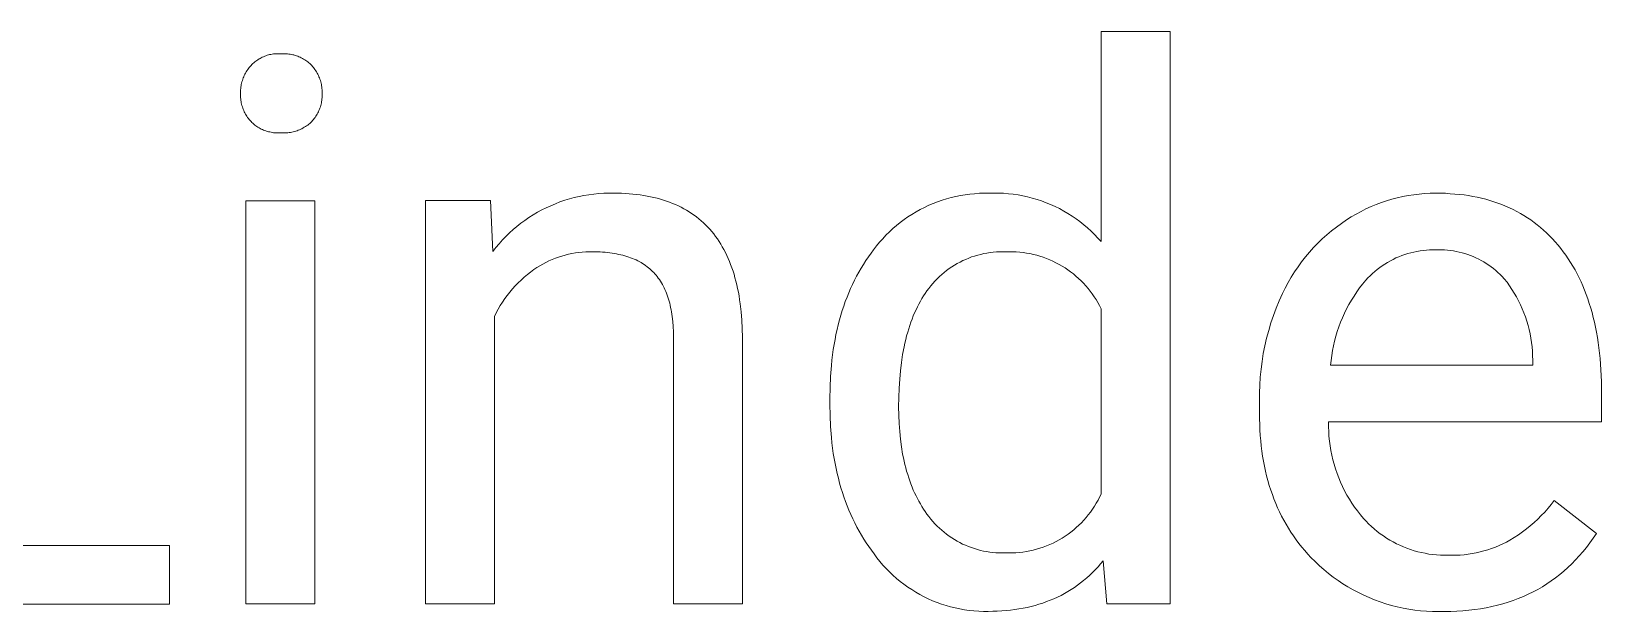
# Model space of a CAD drawing. Header units: millimetres. Extents: x -1519 to 3497, y -297 to 3208.
# Drawn here: x 2019.3 to 2156.8, y 98.9 to 149.7 of the extents above; entities that cross this region are included whole.
import ezdxf

# ---------------------------------------------------------------- set-up
doc = ezdxf.new("R2010")
doc.units = ezdxf.units.MM
doc.header["$MEASUREMENT"] = 0
doc.layers.add('Domyślny', color=7, linetype='Continuous', true_color=0x000000)

msp = doc.modelspace()

# ---------------------------------------------------------------- linework, layer by layer
at = {"layer": 'Domyślny', "color": 18, "lineweight": 15, "true_color": 0x000000}
for p, q in [((2112.98, 131.33), (2112.98, 149.73)), ((2112.98, 149.73), (2119.01, 149.73)), ((2119.01, 149.73), (2119.01, 99.62)), ((2038.89, 147.06), (2038.98, 147.13)), ((2038.98, 147.13), (2039.07, 147.2)), ((2039.07, 147.2), (2039.16, 147.26)), ((2039.16, 147.26), (2039.26, 147.32)), ((2039.26, 147.32), (2039.35, 147.37)), ((2039.35, 147.37), (2039.45, 147.43)), ((2039.45, 147.43), (2039.55, 147.48)), ((2039.55, 147.48), (2039.66, 147.52)), ((2039.66, 147.52), (2039.76, 147.56)), ((2039.76, 147.56), (2039.87, 147.6)), ((2039.87, 147.6), (2039.97, 147.64)), ((2039.97, 147.64), (2040.08, 147.67)), ((2040.08, 147.67), (2040.19, 147.7)), ((2040.19, 147.7), (2040.3, 147.72)), ((2040.3, 147.72), (2040.41, 147.74)), ((2040.41, 147.74), (2040.52, 147.76)), ((2040.52, 147.76), (2040.64, 147.77)), ((2040.64, 147.77), (2040.75, 147.78)), ((2040.75, 147.78), (2040.86, 147.78)), ((2040.86, 147.78), (2040.97, 147.78)), ((2040.97, 147.78), (2041.09, 147.78)), ((2041.09, 147.78), (2041.2, 147.77)), ((2041.2, 147.77), (2041.31, 147.78)), ((2041.31, 147.78), (2041.42, 147.78)), ((2041.42, 147.78), (2041.54, 147.78)), ((2041.54, 147.78), (2041.65, 147.78)), ((2041.65, 147.78), (2041.76, 147.77)), ((2041.76, 147.77), (2041.88, 147.75)), ((2041.88, 147.75), (2041.99, 147.74)), ((2041.99, 147.74), (2042.1, 147.72)), ((2042.1, 147.72), (2042.21, 147.69)), ((2042.21, 147.69), (2042.32, 147.67)), ((2042.32, 147.67), (2042.43, 147.63)), ((2042.43, 147.63), (2042.54, 147.6)), ((2042.54, 147.6), (2042.65, 147.56)), ((2042.65, 147.56), (2042.75, 147.52)), ((2042.75, 147.52), (2042.86, 147.47)), ((2042.86, 147.47), (2042.96, 147.42)), ((2042.96, 147.42), (2043.06, 147.37)), ((2043.06, 147.37), (2043.16, 147.31)), ((2043.16, 147.31), (2043.26, 147.26)), ((2043.26, 147.26), (2043.35, 147.19)), ((2043.35, 147.19), (2043.44, 147.13)), ((2043.44, 147.13), (2043.53, 147.06)), ((2037.88, 145.66), (2037.92, 145.77)), ((2037.92, 145.77), (2037.97, 145.88)), ((2037.97, 145.88), (2038.02, 145.98)), ((2038.02, 145.98), (2038.08, 146.09)), ((2038.08, 146.09), (2038.14, 146.19)), ((2038.14, 146.19), (2038.2, 146.29)), ((2038.2, 146.29), (2038.27, 146.39)), ((2038.27, 146.39), (2038.33, 146.48)), ((2038.33, 146.48), (2038.41, 146.58)), ((2038.41, 146.58), (2038.48, 146.67)), ((2038.48, 146.67), (2038.56, 146.75)), ((2038.56, 146.75), (2038.64, 146.83)), ((2038.64, 146.83), (2038.72, 146.91)), ((2038.72, 146.91), (2038.8, 146.99)), ((2038.8, 146.99), (2038.89, 147.06)), ((2043.53, 147.06), (2043.62, 146.99)), ((2043.62, 146.99), (2043.71, 146.91)), ((2043.71, 146.91), (2043.79, 146.83)), ((2043.79, 146.83), (2043.87, 146.75)), ((2043.87, 146.75), (2043.95, 146.67)), ((2043.95, 146.67), (2044.02, 146.58)), ((2044.02, 146.58), (2044.09, 146.48)), ((2044.09, 146.48), (2044.16, 146.39)), ((2044.16, 146.39), (2044.23, 146.29)), ((2044.23, 146.29), (2044.29, 146.19)), ((2044.29, 146.19), (2044.35, 146.09)), ((2044.35, 146.09), (2044.4, 145.98)), ((2044.4, 145.98), (2044.46, 145.88)), ((2044.46, 145.88), (2044.5, 145.77)), ((2044.5, 145.77), (2044.55, 145.66)), ((2037.64, 144.52), (2037.65, 144.63)), ((2037.64, 144.4), (2037.64, 144.52)), ((2037.64, 144.28), (2037.64, 144.4)), ((2037.65, 144.63), (2037.66, 144.75)), ((2037.66, 144.75), (2037.67, 144.87)), ((2037.67, 144.87), (2037.69, 144.98)), ((2037.69, 144.98), (2037.71, 145.1)), ((2037.71, 145.1), (2037.74, 145.21)), ((2037.74, 145.21), (2037.77, 145.33)), ((2037.77, 145.33), (2037.8, 145.44)), ((2037.8, 145.44), (2037.84, 145.55)), ((2037.84, 145.55), (2037.88, 145.66)), ((2044.55, 145.66), (2044.59, 145.55)), ((2044.59, 145.55), (2044.63, 145.44)), ((2044.63, 145.44), (2044.66, 145.33)), ((2044.66, 145.33), (2044.69, 145.21)), ((2044.69, 145.21), (2044.72, 145.1)), ((2044.72, 145.1), (2044.74, 144.98)), ((2044.74, 144.98), (2044.76, 144.87)), ((2044.76, 144.87), (2044.77, 144.75)), ((2044.77, 144.75), (2044.78, 144.63)), ((2044.78, 144.63), (2044.79, 144.52)), ((2044.79, 144.52), (2044.79, 144.4)), ((2044.79, 144.4), (2044.79, 144.28)), ((2037.64, 144.17), (2037.64, 144.28)), ((2037.64, 144.05), (2037.64, 144.17)), ((2037.65, 143.93), (2037.64, 144.05)), ((2037.66, 143.82), (2037.65, 143.93)), ((2037.67, 143.7), (2037.66, 143.82)), ((2037.69, 143.59), (2037.67, 143.7)), ((2037.71, 143.47), (2037.69, 143.59)), ((2037.73, 143.36), (2037.71, 143.47)), ((2037.76, 143.25), (2037.73, 143.36)), ((2037.8, 143.14), (2037.76, 143.25)), ((2037.83, 143.02), (2037.8, 143.14)), ((2037.88, 142.92), (2037.83, 143.02)), ((2044.59, 143.02), (2044.55, 142.92)), ((2044.63, 143.14), (2044.59, 143.02)), ((2044.66, 143.25), (2044.63, 143.14)), ((2044.69, 143.36), (2044.66, 143.25)), ((2044.72, 143.47), (2044.69, 143.36)), ((2044.74, 143.59), (2044.72, 143.47)), ((2044.76, 143.7), (2044.74, 143.59)), ((2044.77, 143.82), (2044.76, 143.7)), ((2044.78, 143.93), (2044.77, 143.82)), ((2044.79, 144.05), (2044.78, 143.93)), ((2044.79, 144.28), (2044.79, 144.17)), ((2044.79, 144.17), (2044.79, 144.05)), ((2037.92, 142.81), (2037.88, 142.92)), ((2037.97, 142.7), (2037.92, 142.81)), ((2038.02, 142.6), (2037.97, 142.7)), ((2038.08, 142.5), (2038.02, 142.6)), ((2038.14, 142.4), (2038.08, 142.5)), ((2038.2, 142.3), (2038.14, 142.4)), ((2038.26, 142.2), (2038.2, 142.3)), ((2038.33, 142.11), (2038.26, 142.2)), ((2038.4, 142.02), (2038.33, 142.11)), ((2038.48, 141.93), (2038.4, 142.02)), ((2038.56, 141.84), (2038.48, 141.93)), ((2038.64, 141.76), (2038.56, 141.84)), ((2038.72, 141.69), (2038.64, 141.76)), ((2038.8, 141.61), (2038.72, 141.69)), ((2038.89, 141.54), (2038.8, 141.61)), ((2043.61, 141.61), (2043.52, 141.54)), ((2043.7, 141.68), (2043.61, 141.61)), ((2043.79, 141.76), (2043.7, 141.68)), ((2043.87, 141.84), (2043.79, 141.76)), ((2043.95, 141.93), (2043.87, 141.84)), ((2044.02, 142.02), (2043.95, 141.93)), ((2044.1, 142.11), (2044.02, 142.02)), ((2044.17, 142.2), (2044.1, 142.11)), ((2044.23, 142.3), (2044.17, 142.2)), ((2044.29, 142.4), (2044.23, 142.3)), ((2044.35, 142.5), (2044.29, 142.4)), ((2044.41, 142.6), (2044.35, 142.5)), ((2044.46, 142.7), (2044.41, 142.6)), ((2044.51, 142.81), (2044.46, 142.7)), ((2044.55, 142.92), (2044.51, 142.81)), ((2038.98, 141.48), (2038.89, 141.54)), ((2039.07, 141.41), (2038.98, 141.48)), ((2039.17, 141.35), (2039.07, 141.41)), ((2039.26, 141.29), (2039.17, 141.35)), ((2039.36, 141.24), (2039.26, 141.29)), ((2039.46, 141.19), (2039.36, 141.24)), ((2039.56, 141.14), (2039.46, 141.19)), ((2039.66, 141.1), (2039.56, 141.14)), ((2039.77, 141.05), (2039.66, 141.1)), ((2039.87, 141.02), (2039.77, 141.05)), ((2039.98, 140.98), (2039.87, 141.02)), ((2040.09, 140.95), (2039.98, 140.98)), ((2040.2, 140.93), (2040.09, 140.95)), ((2040.31, 140.9), (2040.2, 140.93)), ((2040.42, 140.88), (2040.31, 140.9)), ((2040.53, 140.87), (2040.42, 140.88)), ((2040.64, 140.86), (2040.53, 140.87)), ((2040.75, 140.85), (2040.64, 140.86)), ((2040.86, 140.85), (2040.75, 140.85)), ((2040.97, 140.85), (2040.86, 140.85)), ((2041.09, 140.85), (2040.97, 140.85)), ((2041.2, 140.86), (2041.09, 140.85)), ((2041.31, 140.85), (2041.2, 140.86)), ((2041.43, 140.85), (2041.31, 140.85)), ((2041.55, 140.85), (2041.43, 140.85)), ((2041.67, 140.85), (2041.55, 140.85)), ((2041.78, 140.86), (2041.67, 140.85)), ((2041.9, 140.88), (2041.78, 140.86)), ((2042.02, 140.89), (2041.9, 140.88)), ((2042.13, 140.91), (2042.02, 140.89)), ((2042.25, 140.94), (2042.13, 140.91)), ((2042.36, 140.97), (2042.25, 140.94)), ((2042.47, 141), (2042.36, 140.97)), ((2042.59, 141.04), (2042.47, 141)), ((2042.7, 141.08), (2042.59, 141.04)), ((2042.81, 141.12), (2042.7, 141.08)), ((2042.91, 141.17), (2042.81, 141.12)), ((2043.02, 141.22), (2042.91, 141.17)), ((2043.12, 141.28), (2043.02, 141.22)), ((2043.22, 141.34), (2043.12, 141.28)), ((2043.32, 141.4), (2043.22, 141.34)), ((2043.42, 141.47), (2043.32, 141.4)), ((2043.52, 141.54), (2043.42, 141.47)), ((2038.12, 99.62), (2038.12, 134.91)), ((2038.12, 134.91), (2044.15, 134.91)), ((2044.15, 134.91), (2044.15, 99.62)), ((2053.82, 99.62), (2053.82, 134.92)), ((2053.82, 134.92), (2059.53, 134.92)), ((2059.53, 134.92), (2059.73, 130.48)), ((2065.2, 134.65), (2065.6, 134.81)), ((2065.6, 134.81), (2066.02, 134.95)), ((2066.02, 134.95), (2066.43, 135.08)), ((2066.43, 135.08), (2066.85, 135.19)), ((2066.85, 135.19), (2067.28, 135.29)), ((2067.28, 135.29), (2067.7, 135.37)), ((2067.7, 135.37), (2068.13, 135.44)), ((2068.13, 135.44), (2068.56, 135.5)), ((2068.56, 135.5), (2069, 135.54)), ((2069, 135.54), (2069.43, 135.56)), ((2069.43, 135.56), (2069.87, 135.57)), ((2069.87, 135.57), (2070.3, 135.57)), ((2070.3, 135.57), (2070.65, 135.57)), ((2070.65, 135.57), (2070.99, 135.56)), ((2070.99, 135.56), (2071.33, 135.54)), ((2071.33, 135.54), (2071.66, 135.52)), ((2071.66, 135.52), (2071.98, 135.49)), ((2071.98, 135.49), (2072.3, 135.46)), ((2072.3, 135.46), (2072.62, 135.42)), ((2072.62, 135.42), (2072.93, 135.37)), ((2072.93, 135.37), (2073.23, 135.32)), ((2073.23, 135.32), (2073.53, 135.26)), ((2073.53, 135.26), (2073.82, 135.2)), ((2073.82, 135.2), (2074.11, 135.13)), ((2074.11, 135.13), (2074.39, 135.05)), ((2074.39, 135.05), (2074.67, 134.97)), ((2074.67, 134.97), (2074.94, 134.88)), ((2074.94, 134.88), (2075.2, 134.78)), ((2075.2, 134.78), (2075.46, 134.68)), ((2098.27, 134.67), (2098.65, 134.82)), ((2098.65, 134.82), (2099.05, 134.96)), ((2099.05, 134.96), (2099.45, 135.08)), ((2099.45, 135.08), (2099.85, 135.19)), ((2099.85, 135.19), (2100.25, 135.29)), ((2100.25, 135.29), (2100.66, 135.37)), ((2100.66, 135.37), (2101.08, 135.44)), ((2101.08, 135.44), (2101.49, 135.49)), ((2101.49, 135.49), (2101.9, 135.53)), ((2101.9, 135.53), (2102.32, 135.56)), ((2102.32, 135.56), (2102.74, 135.57)), ((2102.74, 135.57), (2103.15, 135.57)), ((2103.15, 135.57), (2103.58, 135.58)), ((2103.58, 135.58), (2104.01, 135.58)), ((2104.01, 135.58), (2104.43, 135.56)), ((2104.43, 135.56), (2104.86, 135.53)), ((2104.86, 135.53), (2105.28, 135.48)), ((2105.28, 135.48), (2105.7, 135.42)), ((2105.7, 135.42), (2106.12, 135.34)), ((2106.12, 135.34), (2106.54, 135.25)), ((2106.54, 135.25), (2106.95, 135.15)), ((2106.95, 135.15), (2107.36, 135.03)), ((2107.36, 135.03), (2107.76, 134.89)), ((2107.76, 134.89), (2108.16, 134.74)), ((2108.16, 134.74), (2108.55, 134.58)), ((2137.04, 134.58), (2137.5, 134.75)), ((2137.5, 134.75), (2137.96, 134.91)), ((2137.96, 134.91), (2138.42, 135.05)), ((2138.42, 135.05), (2138.89, 135.17)), ((2138.89, 135.17), (2139.37, 135.28)), ((2139.37, 135.28), (2139.85, 135.37)), ((2139.85, 135.37), (2140.33, 135.44)), ((2140.33, 135.44), (2140.81, 135.5)), ((2140.81, 135.5), (2141.29, 135.54)), ((2141.29, 135.54), (2141.78, 135.57)), ((2141.78, 135.57), (2142.26, 135.57)), ((2142.26, 135.57), (2142.69, 135.57)), ((2142.69, 135.57), (2143.11, 135.56)), ((2143.11, 135.56), (2143.53, 135.53)), ((2143.53, 135.53), (2143.94, 135.5)), ((2143.94, 135.5), (2144.34, 135.46)), ((2144.34, 135.46), (2144.74, 135.42)), ((2144.74, 135.42), (2145.13, 135.36)), ((2145.13, 135.36), (2145.52, 135.29)), ((2145.52, 135.29), (2145.89, 135.22)), ((2145.89, 135.22), (2146.27, 135.13)), ((2146.27, 135.13), (2146.64, 135.04)), ((2146.64, 135.04), (2147, 134.94)), ((2147, 134.94), (2147.35, 134.83)), ((2147.35, 134.83), (2147.7, 134.71)), ((2147.7, 134.71), (2148.04, 134.58)), ((2062.53, 133.19), (2062.89, 133.44)), ((2062.89, 133.44), (2063.25, 133.67)), ((2063.25, 133.67), (2063.63, 133.9)), ((2063.63, 133.9), (2064.01, 134.11)), ((2064.01, 134.11), (2064.4, 134.3)), ((2064.4, 134.3), (2064.8, 134.48)), ((2064.8, 134.48), (2065.2, 134.65)), ((2075.46, 134.68), (2075.72, 134.57)), ((2075.72, 134.57), (2075.97, 134.46)), ((2075.97, 134.46), (2076.21, 134.34)), ((2076.21, 134.34), (2076.45, 134.21)), ((2076.45, 134.21), (2076.68, 134.08)), ((2076.68, 134.08), (2076.91, 133.94)), ((2076.91, 133.94), (2077.13, 133.79)), ((2077.13, 133.79), (2077.35, 133.64)), ((2077.35, 133.64), (2077.56, 133.49)), ((2077.56, 133.49), (2077.77, 133.32)), ((2077.77, 133.32), (2077.97, 133.15)), ((2095.72, 133.26), (2096.06, 133.5)), ((2096.06, 133.5), (2096.41, 133.72)), ((2096.41, 133.72), (2096.77, 133.94)), ((2096.77, 133.94), (2097.13, 134.14)), ((2097.13, 134.14), (2097.51, 134.33)), ((2097.51, 134.33), (2097.88, 134.51)), ((2097.88, 134.51), (2098.27, 134.67)), ((2108.55, 134.58), (2108.94, 134.41)), ((2108.94, 134.41), (2109.32, 134.22)), ((2109.32, 134.22), (2109.7, 134.01)), ((2109.7, 134.01), (2110.07, 133.8)), ((2110.07, 133.8), (2110.43, 133.57)), ((2110.43, 133.57), (2110.78, 133.33)), ((2110.78, 133.33), (2111.12, 133.08)), ((2134.46, 133.24), (2134.87, 133.5)), ((2134.87, 133.5), (2135.29, 133.74)), ((2135.29, 133.74), (2135.72, 133.98)), ((2135.72, 133.98), (2136.15, 134.19)), ((2136.15, 134.19), (2136.6, 134.4)), ((2136.6, 134.4), (2137.04, 134.58)), ((2148.04, 134.58), (2148.38, 134.44)), ((2148.38, 134.44), (2148.71, 134.3)), ((2148.71, 134.3), (2149.04, 134.14)), ((2149.04, 134.14), (2149.36, 133.98)), ((2149.36, 133.98), (2149.67, 133.8)), ((2149.67, 133.8), (2149.98, 133.62)), ((2149.98, 133.62), (2150.28, 133.43)), ((2150.28, 133.43), (2150.58, 133.23)), ((2060.87, 131.79), (2061.18, 132.09)), ((2061.18, 132.09), (2061.5, 132.39)), ((2061.5, 132.39), (2061.84, 132.67)), ((2061.84, 132.67), (2062.18, 132.94)), ((2062.18, 132.94), (2062.53, 133.19)), ((2077.97, 133.15), (2078.16, 132.98)), ((2078.16, 132.98), (2078.35, 132.8)), ((2078.35, 132.8), (2078.54, 132.61)), ((2078.54, 132.61), (2078.71, 132.41)), ((2078.71, 132.41), (2078.89, 132.21)), ((2078.89, 132.21), (2079.06, 132.01)), ((2079.06, 132.01), (2079.22, 131.79)), ((2094.14, 131.9), (2094.44, 132.19)), ((2094.44, 132.19), (2094.75, 132.47)), ((2094.75, 132.47), (2095.06, 132.74)), ((2095.06, 132.74), (2095.39, 133.01)), ((2095.39, 133.01), (2095.72, 133.26)), ((2111.12, 133.08), (2111.45, 132.81)), ((2111.45, 132.81), (2111.78, 132.54)), ((2111.78, 132.54), (2112.09, 132.25)), ((2112.09, 132.25), (2112.4, 131.95)), ((2112.4, 131.95), (2112.69, 131.64)), ((2132.74, 131.93), (2133.15, 132.28)), ((2133.15, 132.28), (2133.58, 132.61)), ((2133.58, 132.61), (2134.01, 132.93)), ((2134.01, 132.93), (2134.46, 133.24)), ((2150.58, 133.23), (2150.87, 133.02)), ((2150.87, 133.02), (2151.15, 132.81)), ((2151.15, 132.81), (2151.43, 132.58)), ((2151.43, 132.58), (2151.7, 132.34)), ((2151.7, 132.34), (2151.97, 132.1)), ((2151.97, 132.1), (2152.23, 131.85)), ((2059.73, 130.48), (2060, 130.82)), ((2060, 130.82), (2060.28, 131.15)), ((2060.28, 131.15), (2060.57, 131.48)), ((2060.57, 131.48), (2060.87, 131.79)), ((2079.22, 131.79), (2079.38, 131.58)), ((2079.38, 131.58), (2079.53, 131.35)), ((2079.53, 131.35), (2079.67, 131.12)), ((2079.67, 131.12), (2079.81, 130.88)), ((2079.81, 130.88), (2079.95, 130.64)), ((2079.95, 130.64), (2080.08, 130.39)), ((2092.83, 130.31), (2093.06, 130.62)), ((2093.06, 130.62), (2093.32, 130.96)), ((2093.32, 130.96), (2093.58, 131.28)), ((2093.58, 131.28), (2093.86, 131.59)), ((2093.86, 131.59), (2094.14, 131.9)), ((2112.69, 131.64), (2112.98, 131.33)), ((2131.21, 130.4), (2131.57, 130.81)), ((2131.57, 130.81), (2131.94, 131.2)), ((2131.94, 131.2), (2132.33, 131.57)), ((2132.33, 131.57), (2132.74, 131.93)), ((2141.44, 130.59), (2141.16, 130.56)), ((2141.71, 130.6), (2141.44, 130.59)), ((2141.99, 130.61), (2141.71, 130.6)), ((2142.26, 130.61), (2141.99, 130.61)), ((2142.52, 130.62), (2142.26, 130.61)), ((2142.78, 130.62), (2142.52, 130.62)), ((2143.04, 130.61), (2142.78, 130.62)), ((2143.3, 130.59), (2143.04, 130.61)), ((2143.55, 130.56), (2143.3, 130.59)), ((2152.23, 131.85), (2152.48, 131.58)), ((2152.48, 131.58), (2152.73, 131.31)), ((2152.73, 131.31), (2152.97, 131.03)), ((2152.97, 131.03), (2153.21, 130.74)), ((2153.21, 130.74), (2153.43, 130.45)), ((2063.83, 129.22), (2063.57, 129.06)), ((2064.09, 129.37), (2063.83, 129.22)), ((2064.36, 129.51), (2064.09, 129.37)), ((2064.64, 129.64), (2064.36, 129.51)), ((2064.91, 129.76), (2064.64, 129.64)), ((2065.2, 129.88), (2064.91, 129.76)), ((2065.48, 129.98), (2065.2, 129.88)), ((2065.77, 130.07), (2065.48, 129.98)), ((2066.06, 130.16), (2065.77, 130.07)), ((2066.36, 130.23), (2066.06, 130.16)), ((2066.65, 130.29), (2066.36, 130.23)), ((2066.95, 130.34), (2066.65, 130.29)), ((2067.25, 130.38), (2066.95, 130.34)), ((2067.56, 130.41), (2067.25, 130.38)), ((2067.86, 130.43), (2067.56, 130.41)), ((2068.16, 130.44), (2067.86, 130.43)), ((2068.46, 130.44), (2068.16, 130.44)), ((2068.91, 130.44), (2068.46, 130.44)), ((2069.13, 130.43), (2068.91, 130.44)), ((2069.34, 130.41), (2069.13, 130.43)), ((2069.55, 130.4), (2069.34, 130.41)), ((2069.76, 130.38), (2069.55, 130.4)), ((2069.96, 130.35), (2069.76, 130.38)), ((2070.16, 130.33), (2069.96, 130.35)), ((2070.36, 130.3), (2070.16, 130.33)), ((2070.55, 130.26), (2070.36, 130.3)), ((2070.74, 130.22), (2070.55, 130.26)), ((2070.92, 130.18), (2070.74, 130.22)), ((2071.1, 130.14), (2070.92, 130.18)), ((2071.28, 130.09), (2071.1, 130.14)), ((2071.45, 130.04), (2071.28, 130.09)), ((2071.62, 129.98), (2071.45, 130.04)), ((2071.79, 129.92), (2071.62, 129.98)), ((2071.95, 129.86), (2071.79, 129.92)), ((2072.1, 129.8), (2071.95, 129.86)), ((2072.26, 129.73), (2072.1, 129.8)), ((2072.41, 129.65), (2072.26, 129.73)), ((2072.55, 129.58), (2072.41, 129.65)), ((2072.7, 129.5), (2072.55, 129.58)), ((2072.84, 129.41), (2072.7, 129.5)), ((2072.97, 129.33), (2072.84, 129.41)), ((2073.1, 129.24), (2072.97, 129.33)), ((2073.23, 129.14), (2073.1, 129.24)), ((2080.08, 130.39), (2080.2, 130.13)), ((2080.2, 130.13), (2080.32, 129.87)), ((2080.32, 129.87), (2080.44, 129.6)), ((2080.44, 129.6), (2080.54, 129.33)), ((2080.54, 129.33), (2080.65, 129.05)), ((2091.96, 129), (2092.17, 129.34)), ((2092.17, 129.34), (2092.38, 129.67)), ((2092.38, 129.67), (2092.6, 130)), ((2092.6, 130), (2092.83, 130.31)), ((2100.14, 129.27), (2099.91, 129.13)), ((2100.38, 129.41), (2100.14, 129.27)), ((2100.62, 129.54), (2100.38, 129.41)), ((2100.87, 129.67), (2100.62, 129.54)), ((2101.13, 129.78), (2100.87, 129.67)), ((2101.38, 129.89), (2101.13, 129.78)), ((2101.64, 129.99), (2101.38, 129.89)), ((2101.9, 130.07), (2101.64, 129.99)), ((2102.17, 130.15), (2101.9, 130.07)), ((2102.44, 130.22), (2102.17, 130.15)), ((2102.71, 130.28), (2102.44, 130.22)), ((2102.98, 130.33), (2102.71, 130.28)), ((2103.26, 130.37), (2102.98, 130.33)), ((2103.53, 130.41), (2103.26, 130.37)), ((2103.81, 130.43), (2103.53, 130.41)), ((2104.09, 130.44), (2103.81, 130.43)), ((2104.36, 130.45), (2104.09, 130.44)), ((2104.64, 130.44), (2104.36, 130.45)), ((2104.94, 130.45), (2104.64, 130.44)), ((2105.24, 130.45), (2104.94, 130.45)), ((2105.55, 130.43), (2105.24, 130.45)), ((2105.85, 130.41), (2105.55, 130.43)), ((2106.15, 130.37), (2105.85, 130.41)), ((2106.45, 130.33), (2106.15, 130.37)), ((2106.74, 130.28), (2106.45, 130.33)), ((2107.04, 130.21), (2106.74, 130.28)), ((2107.33, 130.14), (2107.04, 130.21)), ((2107.62, 130.05), (2107.33, 130.14)), ((2107.91, 129.96), (2107.62, 130.05)), ((2108.19, 129.85), (2107.91, 129.96)), ((2108.47, 129.74), (2108.19, 129.85)), ((2108.75, 129.62), (2108.47, 129.74)), ((2109.02, 129.49), (2108.75, 129.62)), ((2109.29, 129.34), (2109.02, 129.49)), ((2109.55, 129.19), (2109.29, 129.34)), ((2130.21, 129.13), (2130.52, 129.56)), ((2130.52, 129.56), (2130.86, 129.99)), ((2130.86, 129.99), (2131.21, 130.4)), ((2137.58, 129.22), (2137.36, 129.06)), ((2137.81, 129.37), (2137.58, 129.22)), ((2138.05, 129.52), (2137.81, 129.37)), ((2138.29, 129.65), (2138.05, 129.52)), ((2138.54, 129.78), (2138.29, 129.65)), ((2138.78, 129.9), (2138.54, 129.78)), ((2139.04, 130.01), (2138.78, 129.9)), ((2139.29, 130.11), (2139.04, 130.01)), ((2139.55, 130.2), (2139.29, 130.11)), ((2139.82, 130.28), (2139.55, 130.2)), ((2140.08, 130.36), (2139.82, 130.28)), ((2140.35, 130.42), (2140.08, 130.36)), ((2140.62, 130.48), (2140.35, 130.42)), ((2140.89, 130.52), (2140.62, 130.48)), ((2141.16, 130.56), (2140.89, 130.52)), ((2143.81, 130.52), (2143.55, 130.56)), ((2144.06, 130.48), (2143.81, 130.52)), ((2144.32, 130.42), (2144.06, 130.48)), ((2144.57, 130.36), (2144.32, 130.42)), ((2144.82, 130.29), (2144.57, 130.36)), ((2145.06, 130.21), (2144.82, 130.29)), ((2145.31, 130.12), (2145.06, 130.21)), ((2145.55, 130.03), (2145.31, 130.12)), ((2145.78, 129.92), (2145.55, 130.03)), ((2146.02, 129.81), (2145.78, 129.92)), ((2146.24, 129.69), (2146.02, 129.81)), ((2146.47, 129.56), (2146.24, 129.69)), ((2146.69, 129.43), (2146.47, 129.56)), ((2146.9, 129.28), (2146.69, 129.43)), ((2147.12, 129.13), (2146.9, 129.28)), ((2153.43, 130.45), (2153.65, 130.15)), ((2153.65, 130.15), (2153.86, 129.84)), ((2153.86, 129.84), (2154.07, 129.52)), ((2154.07, 129.52), (2154.27, 129.19)), ((2062.2, 127.97), (2061.94, 127.72)), ((2062.47, 128.22), (2062.2, 127.97)), ((2062.75, 128.45), (2062.47, 128.22)), ((2063.03, 128.67), (2062.75, 128.45)), ((2063.32, 128.89), (2063.03, 128.67)), ((2063.57, 129.06), (2063.32, 128.89)), ((2073.35, 129.05), (2073.23, 129.14)), ((2073.47, 128.94), (2073.35, 129.05)), ((2073.59, 128.84), (2073.47, 128.94)), ((2073.7, 128.73), (2073.59, 128.84)), ((2073.81, 128.62), (2073.7, 128.73)), ((2073.92, 128.51), (2073.81, 128.62)), ((2074.02, 128.39), (2073.92, 128.51)), ((2074.12, 128.27), (2074.02, 128.39)), ((2074.21, 128.14), (2074.12, 128.27)), ((2074.31, 128.01), (2074.21, 128.14)), ((2074.4, 127.87), (2074.31, 128.01)), ((2074.48, 127.73), (2074.4, 127.87)), ((2080.65, 129.05), (2080.75, 128.76)), ((2080.75, 128.76), (2080.84, 128.47)), ((2080.84, 128.47), (2080.92, 128.17)), ((2080.92, 128.17), (2081.01, 127.86)), ((2081.01, 127.86), (2081.08, 127.55)), ((2091.21, 127.59), (2091.39, 127.96)), ((2091.39, 127.96), (2091.57, 128.31)), ((2091.57, 128.31), (2091.76, 128.66)), ((2091.76, 128.66), (2091.96, 129)), ((2098.42, 127.88), (2098.24, 127.67)), ((2098.62, 128.08), (2098.42, 127.88)), ((2098.82, 128.27), (2098.62, 128.08)), ((2099.02, 128.46), (2098.82, 128.27)), ((2099.23, 128.63), (2099.02, 128.46)), ((2099.45, 128.81), (2099.23, 128.63)), ((2099.68, 128.97), (2099.45, 128.81)), ((2099.91, 129.13), (2099.68, 128.97)), ((2109.81, 129.03), (2109.55, 129.19)), ((2110.06, 128.87), (2109.81, 129.03)), ((2110.3, 128.69), (2110.06, 128.87)), ((2110.54, 128.51), (2110.3, 128.69)), ((2110.77, 128.31), (2110.54, 128.51)), ((2111, 128.11), (2110.77, 128.31)), ((2111.22, 127.9), (2111, 128.11)), ((2111.43, 127.69), (2111.22, 127.9)), ((2129.34, 127.75), (2129.61, 128.22)), ((2129.61, 128.22), (2129.9, 128.68)), ((2129.9, 128.68), (2130.21, 129.13)), ((2136.13, 127.96), (2135.86, 127.62)), ((2136.32, 128.16), (2136.13, 127.96)), ((2136.52, 128.35), (2136.32, 128.16)), ((2136.72, 128.54), (2136.52, 128.35)), ((2136.93, 128.72), (2136.72, 128.54)), ((2137.14, 128.9), (2136.93, 128.72)), ((2137.36, 129.06), (2137.14, 128.9)), ((2147.32, 128.98), (2147.12, 129.13)), ((2147.52, 128.81), (2147.32, 128.98)), ((2147.71, 128.64), (2147.52, 128.81)), ((2147.9, 128.46), (2147.71, 128.64)), ((2148.09, 128.28), (2147.9, 128.46)), ((2148.26, 128.09), (2148.09, 128.28)), ((2148.5, 127.79), (2148.26, 128.09)), ((2154.27, 129.19), (2154.46, 128.86)), ((2154.46, 128.86), (2154.64, 128.52)), ((2154.64, 128.52), (2154.81, 128.17)), ((2154.81, 128.17), (2154.98, 127.82)), ((2060.99, 126.63), (2060.78, 126.34)), ((2061.22, 126.91), (2060.99, 126.63)), ((2061.45, 127.19), (2061.22, 126.91)), ((2061.69, 127.46), (2061.45, 127.19)), ((2061.94, 127.72), (2061.69, 127.46)), ((2074.57, 127.59), (2074.48, 127.73)), ((2074.64, 127.45), (2074.57, 127.59)), ((2074.72, 127.29), (2074.64, 127.45)), ((2074.79, 127.14), (2074.72, 127.29)), ((2074.86, 126.98), (2074.79, 127.14)), ((2074.93, 126.82), (2074.86, 126.98)), ((2074.99, 126.65), (2074.93, 126.82)), ((2075.05, 126.48), (2074.99, 126.65)), ((2075.1, 126.31), (2075.05, 126.48)), ((2081.08, 127.55), (2081.15, 127.23)), ((2081.15, 127.23), (2081.22, 126.91)), ((2081.22, 126.91), (2081.28, 126.58)), ((2081.28, 126.58), (2081.33, 126.24)), ((2090.58, 126.09), (2090.73, 126.47)), ((2090.73, 126.47), (2090.88, 126.85)), ((2090.88, 126.85), (2091.04, 127.23)), ((2091.04, 127.23), (2091.21, 127.59)), ((2097.43, 126.58), (2097.29, 126.35)), ((2097.57, 126.8), (2097.43, 126.58)), ((2097.73, 127.02), (2097.57, 126.8)), ((2097.89, 127.24), (2097.73, 127.02)), ((2098.06, 127.46), (2097.89, 127.24)), ((2098.24, 127.67), (2098.06, 127.46)), ((2111.64, 127.47), (2111.43, 127.69)), ((2111.83, 127.24), (2111.64, 127.47)), ((2112.02, 127), (2111.83, 127.24)), ((2112.2, 126.76), (2112.02, 127)), ((2112.37, 126.51), (2112.2, 126.76)), ((2112.54, 126.26), (2112.37, 126.51)), ((2128.57, 126.16), (2128.85, 126.79)), ((2128.85, 126.79), (2129.09, 127.27)), ((2129.09, 127.27), (2129.34, 127.75)), ((2135.11, 126.57), (2134.88, 126.21)), ((2135.35, 126.93), (2135.11, 126.57)), ((2135.6, 127.28), (2135.35, 126.93)), ((2135.86, 127.62), (2135.6, 127.28)), ((2148.72, 127.47), (2148.5, 127.79)), ((2148.93, 127.15), (2148.72, 127.47)), ((2149.14, 126.83), (2148.93, 127.15)), ((2149.33, 126.49), (2149.14, 126.83)), ((2149.51, 126.15), (2149.33, 126.49)), ((2154.98, 127.82), (2155.14, 127.45)), ((2155.14, 127.45), (2155.29, 127.08)), ((2155.29, 127.08), (2155.44, 126.71)), ((2155.44, 126.71), (2155.57, 126.32)), ((2060.02, 125.1), (2059.86, 124.78)), ((2060.2, 125.42), (2060.02, 125.1)), ((2060.38, 125.73), (2060.2, 125.42)), ((2060.57, 126.04), (2060.38, 125.73)), ((2060.78, 126.34), (2060.57, 126.04)), ((2075.16, 126.13), (2075.1, 126.31)), ((2075.21, 125.95), (2075.16, 126.13)), ((2075.25, 125.76), (2075.21, 125.95)), ((2075.29, 125.57), (2075.25, 125.76)), ((2075.33, 125.37), (2075.29, 125.57)), ((2075.37, 125.18), (2075.33, 125.37)), ((2075.4, 124.97), (2075.37, 125.18)), ((2081.33, 126.24), (2081.38, 125.9)), ((2081.38, 125.9), (2081.46, 125.2)), ((2081.46, 125.2), (2081.52, 124.47)), ((2090.19, 124.89), (2090.31, 125.29)), ((2090.31, 125.29), (2090.44, 125.69)), ((2090.44, 125.69), (2090.58, 126.09)), ((2096.65, 125.1), (2096.53, 124.84)), ((2096.77, 125.37), (2096.65, 125.1)), ((2096.89, 125.62), (2096.77, 125.37)), ((2097.02, 125.87), (2096.89, 125.62)), ((2097.15, 126.11), (2097.02, 125.87)), ((2097.29, 126.35), (2097.15, 126.11)), ((2112.69, 126), (2112.54, 126.26)), ((2112.84, 125.73), (2112.69, 126)), ((2112.98, 125.46), (2112.84, 125.73)), ((2112.98, 109.24), (2112.98, 125.46)), ((2128.06, 124.87), (2128.3, 125.52)), ((2128.3, 125.52), (2128.57, 126.16)), ((2134.46, 125.45), (2134.27, 125.07)), ((2134.66, 125.83), (2134.46, 125.45)), ((2134.88, 126.21), (2134.66, 125.83)), ((2149.68, 125.8), (2149.51, 126.15)), ((2149.83, 125.45), (2149.68, 125.8)), ((2149.98, 125.1), (2149.83, 125.45)), ((2150.11, 124.74), (2149.98, 125.1)), ((2155.57, 126.32), (2155.7, 125.93)), ((2155.7, 125.93), (2155.83, 125.52)), ((2155.83, 125.52), (2155.94, 125.12)), ((2155.94, 125.12), (2156.05, 124.7)), ((2059.86, 124.78), (2059.86, 99.62)), ((2075.43, 124.77), (2075.4, 124.97)), ((2075.48, 124.34), (2075.43, 124.77)), ((2075.52, 123.9), (2075.48, 124.34)), ((2075.54, 123.45), (2075.52, 123.9)), ((2081.52, 124.47), (2081.56, 123.72)), ((2081.56, 123.72), (2081.58, 122.94)), ((2089.86, 123.64), (2089.96, 124.06)), ((2089.96, 124.06), (2090.07, 124.48)), ((2090.07, 124.48), (2090.19, 124.89)), ((2096.22, 123.99), (2096.13, 123.7)), ((2096.32, 124.28), (2096.22, 123.99)), ((2096.43, 124.56), (2096.32, 124.28)), ((2096.53, 124.84), (2096.43, 124.56)), ((2127.64, 123.55), (2127.84, 124.21)), ((2127.84, 124.21), (2128.06, 124.87)), ((2133.78, 123.87), (2133.64, 123.46)), ((2133.93, 124.28), (2133.78, 123.87)), ((2134.09, 124.67), (2133.93, 124.28)), ((2134.27, 125.07), (2134.09, 124.67)), ((2150.23, 124.37), (2150.11, 124.74)), ((2150.34, 124), (2150.23, 124.37)), ((2150.44, 123.63), (2150.34, 124)), ((2156.05, 124.7), (2156.15, 124.27)), ((2156.15, 124.27), (2156.24, 123.84)), ((2156.24, 123.84), (2156.33, 123.4)), ((2075.55, 122.98), (2075.54, 123.45)), ((2075.55, 99.62), (2075.55, 122.98)), ((2081.58, 122.94), (2081.58, 99.62)), ((2089.53, 121.88), (2089.6, 122.33)), ((2089.6, 122.33), (2089.68, 122.77)), ((2089.68, 122.77), (2089.76, 123.21)), ((2089.76, 123.21), (2089.86, 123.64)), ((2095.8, 122.45), (2095.73, 122.13)), ((2095.88, 122.77), (2095.8, 122.45)), ((2095.95, 123.09), (2095.88, 122.77)), ((2096.04, 123.4), (2095.95, 123.09)), ((2096.13, 123.7), (2096.04, 123.4)), ((2127.31, 122.21), (2127.46, 122.88)), ((2127.46, 122.88), (2127.64, 123.55)), ((2133.4, 122.63), (2133.31, 122.21)), ((2133.51, 123.05), (2133.4, 122.63)), ((2133.64, 123.46), (2133.51, 123.05)), ((2150.52, 123.25), (2150.44, 123.63)), ((2150.59, 122.87), (2150.52, 123.25)), ((2150.65, 122.49), (2150.59, 122.87)), ((2150.69, 122.11), (2150.65, 122.49)), ((2156.33, 123.4), (2156.41, 122.95)), ((2156.41, 122.95), (2156.48, 122.5)), ((2156.48, 122.5), (2156.54, 122.04)), ((2089.36, 120.5), (2089.41, 120.96)), ((2089.41, 120.96), (2089.46, 121.42)), ((2089.46, 121.42), (2089.53, 121.88)), ((2095.6, 121.45), (2095.5, 120.76)), ((2095.73, 122.13), (2095.6, 121.45)), ((2127.06, 120.85), (2127.17, 121.53)), ((2127.17, 121.53), (2127.31, 122.21)), ((2133.16, 121.36), (2133.1, 120.94)), ((2133.22, 121.79), (2133.16, 121.36)), ((2133.31, 122.21), (2133.22, 121.79)), ((2150.72, 121.73), (2150.69, 122.11)), ((2150.74, 121.34), (2150.72, 121.73)), ((2150.75, 120.96), (2150.74, 121.34)), ((2150.75, 120.51), (2150.75, 120.96)), ((2156.54, 122.04), (2156.65, 121.09)), ((2156.65, 121.09), (2156.72, 120.11)), ((2089.28, 119.54), (2089.36, 120.5)), ((2095.41, 120.03), (2095.34, 119.28)), ((2095.5, 120.76), (2095.41, 120.03)), ((2126.9, 119.47), (2126.97, 120.16)), ((2126.97, 120.16), (2127.06, 120.85)), ((2133.1, 120.94), (2133.06, 120.51)), ((2133.06, 120.51), (2150.75, 120.51)), ((2156.72, 120.11), (2156.76, 119.09)), ((2089.22, 117.56), (2089.24, 118.56)), ((2089.24, 118.56), (2089.28, 119.54)), ((2095.29, 118.51), (2095.26, 117.7)), ((2095.34, 119.28), (2095.29, 118.51)), ((2126.83, 118.09), (2126.85, 118.78)), ((2126.85, 118.78), (2126.9, 119.47)), ((2156.76, 119.09), (2156.78, 118.05)), ((2089.22, 117.11), (2089.22, 117.56)), ((2089.24, 116.11), (2089.22, 117.11)), ((2095.26, 117.7), (2095.25, 116.88)), ((2095.25, 116.88), (2095.26, 116.14)), ((2126.83, 117.4), (2126.83, 118.09)), ((2126.83, 116.3), (2126.83, 117.4)), ((2156.78, 118.05), (2156.78, 115.55)), ((2089.28, 115.14), (2089.24, 116.11)), ((2095.26, 116.14), (2095.29, 115.41)), ((2126.83, 115.81), (2126.83, 116.3)), ((2126.85, 115.32), (2126.83, 115.81)), ((2156.78, 115.55), (2132.88, 115.55)), ((2132.88, 115.55), (2132.88, 115.13)), ((2089.36, 114.19), (2089.28, 115.14)), ((2089.41, 113.72), (2089.36, 114.19)), ((2095.29, 115.41), (2095.34, 114.71)), ((2095.34, 114.71), (2095.41, 114.03)), ((2126.87, 114.85), (2126.85, 115.32)), ((2126.9, 114.37), (2126.87, 114.85)), ((2126.94, 113.91), (2126.9, 114.37)), ((2132.88, 115.13), (2132.89, 114.71)), ((2132.89, 114.71), (2132.91, 114.3)), ((2132.91, 114.3), (2132.95, 113.88)), ((2089.47, 113.26), (2089.41, 113.72)), ((2089.53, 112.8), (2089.47, 113.26)), ((2089.6, 112.36), (2089.53, 112.8)), ((2095.41, 114.03), (2095.5, 113.37)), ((2095.5, 113.37), (2095.6, 112.74)), ((2095.6, 112.74), (2095.66, 112.42)), ((2126.99, 113.45), (2126.94, 113.91)), ((2127.05, 113), (2126.99, 113.45)), ((2127.11, 112.55), (2127.05, 113)), ((2132.95, 113.88), (2133.01, 113.47)), ((2133.01, 113.47), (2133.08, 113.06)), ((2133.08, 113.06), (2133.16, 112.65)), ((2089.68, 111.91), (2089.6, 112.36)), ((2089.77, 111.48), (2089.68, 111.91)), ((2089.87, 111.05), (2089.77, 111.48)), ((2095.66, 112.42), (2095.73, 112.12)), ((2095.73, 112.12), (2095.8, 111.82)), ((2095.8, 111.82), (2095.88, 111.52)), ((2095.88, 111.52), (2095.95, 111.23)), ((2127.19, 112.11), (2127.11, 112.55)), ((2127.27, 111.67), (2127.19, 112.11)), ((2127.36, 111.25), (2127.27, 111.67)), ((2133.16, 112.65), (2133.25, 112.24)), ((2133.25, 112.24), (2133.36, 111.84)), ((2133.36, 111.84), (2133.48, 111.44)), ((2133.48, 111.44), (2133.62, 111.04)), ((2089.97, 110.62), (2089.87, 111.05)), ((2090.08, 110.2), (2089.97, 110.62)), ((2090.2, 109.79), (2090.08, 110.2)), ((2095.95, 111.23), (2096.04, 110.94)), ((2096.04, 110.94), (2096.13, 110.66)), ((2096.13, 110.66), (2096.22, 110.39)), ((2096.22, 110.39), (2096.32, 110.12)), ((2096.32, 110.12), (2096.43, 109.85)), ((2127.46, 110.82), (2127.36, 111.25)), ((2127.57, 110.41), (2127.46, 110.82)), ((2127.69, 110), (2127.57, 110.41)), ((2127.82, 109.59), (2127.69, 110)), ((2133.62, 111.04), (2133.77, 110.65)), ((2133.77, 110.65), (2133.93, 110.27)), ((2133.93, 110.27), (2134.1, 109.89)), ((2090.32, 109.38), (2090.2, 109.79)), ((2090.45, 108.98), (2090.32, 109.38)), ((2090.59, 108.59), (2090.45, 108.98)), ((2090.74, 108.2), (2090.59, 108.59)), ((2096.43, 109.85), (2096.53, 109.59)), ((2096.53, 109.59), (2096.65, 109.34)), ((2096.65, 109.34), (2096.77, 109.09)), ((2096.77, 109.09), (2096.89, 108.84)), ((2096.89, 108.84), (2097.02, 108.61)), ((2097.02, 108.61), (2097.15, 108.37)), ((2112.55, 108.43), (2112.7, 108.69)), ((2112.7, 108.69), (2112.84, 108.97)), ((2112.84, 108.97), (2112.98, 109.24)), ((2127.96, 109.2), (2127.82, 109.59)), ((2128.1, 108.81), (2127.96, 109.2)), ((2128.26, 108.42), (2128.1, 108.81)), ((2134.1, 109.89), (2134.29, 109.52)), ((2134.29, 109.52), (2134.49, 109.15)), ((2134.49, 109.15), (2134.7, 108.79)), ((2134.7, 108.79), (2134.93, 108.44)), ((2152.37, 108.32), (2152.64, 108.66)), ((2152.64, 108.66), (2156.33, 105.79)), ((2090.9, 107.82), (2090.74, 108.2)), ((2091.06, 107.44), (2090.9, 107.82)), ((2091.23, 107.07), (2091.06, 107.44)), ((2097.15, 108.37), (2097.29, 108.14)), ((2097.29, 108.14), (2097.43, 107.92)), ((2097.43, 107.92), (2097.57, 107.7)), ((2097.57, 107.7), (2097.73, 107.49)), ((2097.73, 107.49), (2097.89, 107.27)), ((2097.89, 107.27), (2098.06, 107.05)), ((2111.66, 107.18), (2111.85, 107.42)), ((2111.85, 107.42), (2112.04, 107.66)), ((2112.04, 107.66), (2112.22, 107.91)), ((2112.22, 107.91), (2112.39, 108.17)), ((2112.39, 108.17), (2112.55, 108.43)), ((2128.42, 108.04), (2128.26, 108.42)), ((2128.59, 107.67), (2128.42, 108.04)), ((2128.77, 107.3), (2128.59, 107.67)), ((2128.96, 106.94), (2128.77, 107.3)), ((2134.93, 108.44), (2135.16, 108.09)), ((2135.16, 108.09), (2135.41, 107.76)), ((2135.41, 107.76), (2135.67, 107.43)), ((2135.67, 107.43), (2135.93, 107.11)), ((2151.19, 107.04), (2151.5, 107.35)), ((2151.5, 107.35), (2151.8, 107.66)), ((2151.8, 107.66), (2152.09, 107.99)), ((2152.09, 107.99), (2152.37, 108.32)), ((2091.41, 106.71), (2091.23, 107.07)), ((2091.59, 106.35), (2091.41, 106.71)), ((2091.79, 105.99), (2091.59, 106.35)), ((2091.99, 105.65), (2091.79, 105.99)), ((2098.06, 107.05), (2098.24, 106.84)), ((2098.24, 106.84), (2098.42, 106.64)), ((2098.42, 106.64), (2098.61, 106.44)), ((2098.61, 106.44), (2098.81, 106.25)), ((2098.81, 106.25), (2099.02, 106.07)), ((2099.02, 106.07), (2099.23, 105.89)), ((2099.23, 105.89), (2099.44, 105.72)), ((2110.08, 105.73), (2110.33, 105.91)), ((2110.33, 105.91), (2110.57, 106.1)), ((2110.57, 106.1), (2110.8, 106.3)), ((2110.8, 106.3), (2111.03, 106.51)), ((2111.03, 106.51), (2111.24, 106.73)), ((2111.24, 106.73), (2111.46, 106.95)), ((2111.46, 106.95), (2111.66, 107.18)), ((2129.16, 106.59), (2128.96, 106.94)), ((2129.37, 106.24), (2129.16, 106.59)), ((2129.58, 105.9), (2129.37, 106.24)), ((2129.81, 105.57), (2129.58, 105.9)), ((2135.93, 107.11), (2136.16, 106.87)), ((2136.16, 106.87), (2136.39, 106.63)), ((2136.39, 106.63), (2136.63, 106.4)), ((2136.63, 106.4), (2136.88, 106.18)), ((2136.88, 106.18), (2137.14, 105.97)), ((2137.14, 105.97), (2137.41, 105.76)), ((2149.5, 105.67), (2149.85, 105.92)), ((2149.85, 105.92), (2150.2, 106.19)), ((2150.2, 106.19), (2150.54, 106.46)), ((2150.54, 106.46), (2150.87, 106.75)), ((2150.87, 106.75), (2151.19, 107.04)), ((2008.9, 104.74), (2031.41, 104.74)), ((2031.41, 104.74), (2031.41, 99.61)), ((2092.19, 105.3), (2091.99, 105.65)), ((2092.41, 104.97), (2092.19, 105.3)), ((2092.63, 104.64), (2092.41, 104.97)), ((2092.86, 104.32), (2092.63, 104.64)), ((2099.44, 105.72), (2099.67, 105.56)), ((2099.67, 105.56), (2099.89, 105.4)), ((2099.89, 105.4), (2100.13, 105.25)), ((2100.13, 105.25), (2100.36, 105.12)), ((2100.36, 105.12), (2100.61, 104.99)), ((2100.61, 104.99), (2100.85, 104.86)), ((2100.85, 104.86), (2101.1, 104.75)), ((2101.1, 104.75), (2101.36, 104.64)), ((2101.36, 104.64), (2101.62, 104.55)), ((2101.62, 104.55), (2101.88, 104.46)), ((2101.88, 104.46), (2102.14, 104.38)), ((2107.32, 104.41), (2107.62, 104.49)), ((2107.62, 104.49), (2107.91, 104.59)), ((2107.91, 104.59), (2108.2, 104.7)), ((2108.2, 104.7), (2108.48, 104.82)), ((2108.48, 104.82), (2108.76, 104.95)), ((2108.76, 104.95), (2109.03, 105.08)), ((2109.03, 105.08), (2109.3, 105.23)), ((2109.3, 105.23), (2109.57, 105.39)), ((2109.57, 105.39), (2109.83, 105.55)), ((2109.83, 105.55), (2110.08, 105.73)), ((2130.04, 105.24), (2129.81, 105.57)), ((2130.28, 104.91), (2130.04, 105.24)), ((2130.53, 104.6), (2130.28, 104.91)), ((2130.79, 104.29), (2130.53, 104.6)), ((2137.41, 105.76), (2137.68, 105.57)), ((2137.68, 105.57), (2137.95, 105.38)), ((2137.95, 105.38), (2138.24, 105.21)), ((2138.24, 105.21), (2138.53, 105.05)), ((2138.53, 105.05), (2138.82, 104.89)), ((2138.82, 104.89), (2139.12, 104.75)), ((2139.12, 104.75), (2139.43, 104.62)), ((2139.43, 104.62), (2139.74, 104.49)), ((2139.74, 104.49), (2140.05, 104.38)), ((2146.82, 104.36), (2147.15, 104.48)), ((2147.15, 104.48), (2147.49, 104.6)), ((2147.49, 104.6), (2147.81, 104.74)), ((2147.81, 104.74), (2148.13, 104.88)), ((2148.13, 104.88), (2148.45, 105.04)), ((2148.45, 105.04), (2148.76, 105.21)), ((2148.76, 105.21), (2149.13, 105.43)), ((2149.13, 105.43), (2149.5, 105.67)), ((2155.46, 104.57), (2155.15, 104.19)), ((2155.76, 104.97), (2155.46, 104.57)), ((2156.05, 105.37), (2155.76, 104.97)), ((2156.33, 105.79), (2156.05, 105.37)), ((2093.1, 104), (2092.86, 104.32)), ((2093.35, 103.66), (2093.1, 104)), ((2093.6, 103.34), (2093.35, 103.66)), ((2093.87, 103.02), (2093.6, 103.34)), ((2102.14, 104.38), (2102.41, 104.31)), ((2102.41, 104.31), (2102.68, 104.25)), ((2102.68, 104.25), (2102.95, 104.2)), ((2102.95, 104.2), (2103.22, 104.16)), ((2103.22, 104.16), (2103.49, 104.12)), ((2103.49, 104.12), (2103.76, 104.1)), ((2103.76, 104.1), (2104.04, 104.08)), ((2104.04, 104.08), (2104.32, 104.08)), ((2104.32, 104.08), (2104.59, 104.08)), ((2104.59, 104.08), (2104.9, 104.08)), ((2104.9, 104.08), (2105.2, 104.08)), ((2105.2, 104.08), (2105.51, 104.09)), ((2105.51, 104.09), (2105.82, 104.12)), ((2105.82, 104.12), (2106.12, 104.16)), ((2106.12, 104.16), (2106.43, 104.2)), ((2106.43, 104.2), (2106.73, 104.26)), ((2106.73, 104.26), (2107.03, 104.33)), ((2107.03, 104.33), (2107.32, 104.41)), ((2112.93, 103.12), (2112.7, 102.86)), ((2113.16, 103.4), (2112.93, 103.12)), ((2113.46, 99.62), (2113.16, 103.4)), ((2131.06, 103.98), (2130.79, 104.29)), ((2131.34, 103.69), (2131.06, 103.98)), ((2131.71, 103.32), (2131.34, 103.69)), ((2132.08, 102.96), (2131.71, 103.32)), ((2140.05, 104.38), (2140.37, 104.28)), ((2140.37, 104.28), (2140.69, 104.19)), ((2140.69, 104.19), (2141.02, 104.11)), ((2141.02, 104.11), (2141.34, 104.05)), ((2141.34, 104.05), (2141.67, 103.99)), ((2141.67, 103.99), (2142, 103.95)), ((2142, 103.95), (2142.33, 103.91)), ((2142.33, 103.91), (2142.67, 103.89)), ((2142.67, 103.89), (2143, 103.88)), ((2143, 103.88), (2143.33, 103.89)), ((2143.33, 103.89), (2143.69, 103.88)), ((2143.69, 103.88), (2144.04, 103.89)), ((2144.04, 103.89), (2144.39, 103.9)), ((2144.39, 103.9), (2144.75, 103.93)), ((2144.75, 103.93), (2145.1, 103.98)), ((2145.1, 103.98), (2145.45, 104.03)), ((2145.45, 104.03), (2145.79, 104.1)), ((2145.79, 104.1), (2146.14, 104.17)), ((2146.14, 104.17), (2146.48, 104.26)), ((2146.48, 104.26), (2146.82, 104.36)), ((2154.18, 103.13), (2153.83, 102.81)), ((2154.51, 103.47), (2154.18, 103.13)), ((2154.83, 103.83), (2154.51, 103.47)), ((2155.15, 104.19), (2154.83, 103.83)), ((2094.15, 102.72), (2093.87, 103.02)), ((2094.44, 102.42), (2094.15, 102.72)), ((2094.74, 102.13), (2094.44, 102.42)), ((2095.06, 101.86), (2094.74, 102.13)), ((2095.38, 101.59), (2095.06, 101.86)), ((2111.71, 101.89), (2111.44, 101.67)), ((2111.96, 102.12), (2111.71, 101.89)), ((2112.21, 102.36), (2111.96, 102.12)), ((2112.46, 102.61), (2112.21, 102.36)), ((2112.7, 102.86), (2112.46, 102.61)), ((2132.47, 102.62), (2132.08, 102.96)), ((2132.87, 102.29), (2132.47, 102.62)), ((2133.28, 101.97), (2132.87, 102.29)), ((2133.71, 101.67), (2133.28, 101.97)), ((2152.75, 101.91), (2152.38, 101.63)), ((2153.12, 102.19), (2152.75, 101.91)), ((2153.48, 102.49), (2153.12, 102.19)), ((2153.83, 102.81), (2153.48, 102.49)), ((2095.7, 101.34), (2095.38, 101.59)), ((2096.04, 101.1), (2095.7, 101.34)), ((2096.39, 100.87), (2096.04, 101.1)), ((2096.74, 100.65), (2096.39, 100.87)), ((2097.1, 100.44), (2096.74, 100.65)), ((2097.47, 100.25), (2097.1, 100.44)), ((2109.46, 100.37), (2109.15, 100.22)), ((2109.76, 100.53), (2109.46, 100.37)), ((2110.05, 100.7), (2109.76, 100.53)), ((2110.34, 100.87), (2110.05, 100.7)), ((2110.63, 101.06), (2110.34, 100.87)), ((2110.9, 101.26), (2110.63, 101.06)), ((2111.18, 101.46), (2110.9, 101.26)), ((2111.44, 101.67), (2111.18, 101.46)), ((2134.14, 101.38), (2133.71, 101.67)), ((2134.58, 101.11), (2134.14, 101.38)), ((2135.03, 100.85), (2134.58, 101.11)), ((2135.49, 100.61), (2135.03, 100.85)), ((2135.96, 100.38), (2135.49, 100.61)), ((2136.43, 100.17), (2135.96, 100.38)), ((2150.36, 100.46), (2149.93, 100.27)), ((2150.78, 100.67), (2150.36, 100.46)), ((2151.19, 100.89), (2150.78, 100.67)), ((2151.6, 101.13), (2151.19, 100.89)), ((2151.99, 101.37), (2151.6, 101.13)), ((2152.38, 101.63), (2151.99, 101.37)), ((2031.41, 99.61), (2002.6, 99.61)), ((2044.15, 99.62), (2038.12, 99.62)), ((2059.86, 99.62), (2053.82, 99.62)), ((2081.58, 99.62), (2075.55, 99.62)), ((2097.84, 100.07), (2097.47, 100.25)), ((2098.22, 99.9), (2097.84, 100.07)), ((2098.61, 99.75), (2098.22, 99.9)), ((2099, 99.61), (2098.61, 99.75)), ((2099.4, 99.48), (2099, 99.61)), ((2099.8, 99.37), (2099.4, 99.48)), ((2100.2, 99.27), (2099.8, 99.37)), ((2100.61, 99.18), (2100.2, 99.27)), ((2101.02, 99.11), (2100.61, 99.18)), ((2101.43, 99.05), (2101.02, 99.11)), ((2101.84, 99.01), (2101.43, 99.05)), ((2102.26, 98.98), (2101.84, 99.01)), ((2102.67, 98.97), (2102.26, 98.98)), ((2103.09, 98.97), (2102.67, 98.97)), ((2103.49, 98.98), (2103.09, 98.97)), ((2103.88, 98.99), (2103.49, 98.98)), ((2104.27, 99.01), (2103.88, 98.99)), ((2104.66, 99.04), (2104.27, 99.01)), ((2105.04, 99.08), (2104.66, 99.04)), ((2105.41, 99.13), (2105.04, 99.08)), ((2105.78, 99.18), (2105.41, 99.13)), ((2106.14, 99.25), (2105.78, 99.18)), ((2106.5, 99.32), (2106.14, 99.25)), ((2106.85, 99.4), (2106.5, 99.32)), ((2107.19, 99.49), (2106.85, 99.4)), ((2107.53, 99.59), (2107.19, 99.49)), ((2107.87, 99.7), (2107.53, 99.59)), ((2108.2, 99.82), (2107.87, 99.7)), ((2108.52, 99.94), (2108.2, 99.82)), ((2108.84, 100.08), (2108.52, 99.94)), ((2109.15, 100.22), (2108.84, 100.08)), ((2119.01, 99.62), (2113.46, 99.62)), ((2136.91, 99.98), (2136.43, 100.17)), ((2137.4, 99.8), (2136.91, 99.98)), ((2137.89, 99.64), (2137.4, 99.8)), ((2138.39, 99.49), (2137.89, 99.64)), ((2138.89, 99.36), (2138.39, 99.49)), ((2139.4, 99.25), (2138.89, 99.36)), ((2139.91, 99.16), (2139.4, 99.25)), ((2140.43, 99.08), (2139.91, 99.16)), ((2140.94, 99.02), (2140.43, 99.08)), ((2141.46, 98.98), (2140.94, 99.02)), ((2141.98, 98.96), (2141.46, 98.98)), ((2143.57, 98.97), (2143.02, 98.96)), ((2144.11, 98.99), (2143.57, 98.97)), ((2144.64, 99.02), (2144.11, 98.99)), ((2145.16, 99.07), (2144.64, 99.02)), ((2145.68, 99.13), (2145.16, 99.07)), ((2146.19, 99.2), (2145.68, 99.13)), ((2146.69, 99.29), (2146.19, 99.2)), ((2147.17, 99.39), (2146.69, 99.29)), ((2147.66, 99.5), (2147.17, 99.39)), ((2148.13, 99.63), (2147.66, 99.5)), ((2148.59, 99.77), (2148.13, 99.63)), ((2149.05, 99.92), (2148.59, 99.77)), ((2149.49, 100.09), (2149.05, 99.92)), ((2149.93, 100.27), (2149.49, 100.09)), ((2142.5, 98.95), (2141.98, 98.96)), ((2143.02, 98.96), (2142.5, 98.95))]:
    msp.add_line(p, q, dxfattribs=at)

doc.saveas('drawing.dxf')
